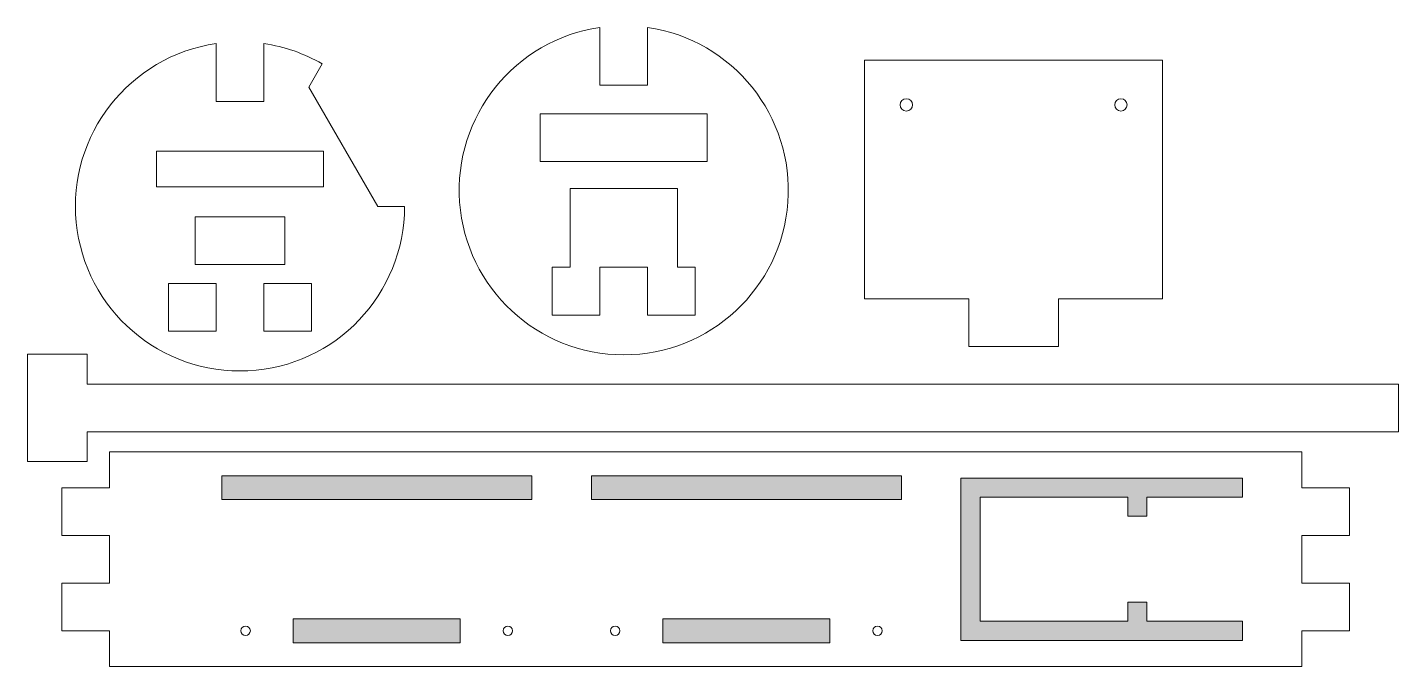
# Model space of a CAD drawing. Header units: inches. Extents: x -0.83 to 4.92, y -4.78 to -2.1.
import ezdxf

# ---------------------------------------------------------------- set-up
doc = ezdxf.new("R2010")
doc.units = ezdxf.units.IN
doc.header["$MEASUREMENT"] = 0

msp = doc.modelspace()

# ---------------------------------------------------------------- hatches: boundary and pattern name
h = msp.add_hatch(color=256)
h.set_gradient(color2=(0, 0, 0), tint=1)
h.paths.add_polyline_path([(1.2848, -3.981), (-0.0152, -3.981), (-0.0152, -4.081), (1.2848, -4.081)])
h.paths.add_polyline_path([(2.8348, -3.981), (1.5348, -3.981), (1.5348, -4.081), (2.8348, -4.081)])
h.paths.add_polyline_path([(3.1648, -4.071), (3.7848, -4.071), (3.7848, -4.151), (3.8648, -4.151), (3.8648, -4.071), (4.2648, -4.071), (4.2648, -3.991), (3.0848, -3.991), (3.0848, -4.671), (4.2648, -4.671), (4.2648, -4.591), (3.8648, -4.591), (3.8648, -4.511), (3.7848, -4.511), (3.7848, -4.591), (3.1648, -4.591)])
h.paths.add_polyline_path([(2.5348, -4.581), (1.8348, -4.581), (1.8348, -4.681), (2.5348, -4.681)])
h.paths.add_polyline_path([(0.9848, -4.581), (0.2848, -4.581), (0.2848, -4.681), (0.9848, -4.681)])

# ---------------------------------------------------------------- linework, layer by layer
at = {"color": 1, "linetype": 'Continuous', "lineweight": 0}
for p, q in [((1.5708, -2.1013), (1.5708, -2.344)), ((1.7708, -2.344), (1.7708, -2.1013)), ((-0.0385, -2.169), (-0.0385, -2.4117)), ((0.1615, -2.4117), (0.1615, -2.169)), ((2.6807, -2.2386), (3.9307, -2.2386)), ((2.6807, -2.2386), (2.6807, -3.2386)), ((3.9307, -2.2386), (3.9307, -3.2386)), ((0.4065, -2.2542), (0.3501, -2.3517)), ((0.3501, -2.3517), (0.6388, -2.8517)), ((1.5708, -2.344), (1.7708, -2.344)), ((-0.0385, -2.4117), (0.1615, -2.4117)), ((1.3208, -2.464), (1.3208, -2.664)), ((2.0208, -2.464), (1.3208, -2.464)), ((2.0208, -2.664), (2.0208, -2.464)), ((-0.2885, -2.6198), (-0.2885, -2.7698)), ((0.4115, -2.6198), (-0.2885, -2.6198)), ((0.4115, -2.7698), (0.4115, -2.6198)), ((1.3208, -2.664), (2.0208, -2.664)), ((-0.2885, -2.7698), (0.4115, -2.7698)), ((1.4458, -2.7771), (1.4458, -3.1071)), ((1.8958, -2.7771), (1.4458, -2.7771)), ((1.8958, -3.1071), (1.8958, -2.7771)), ((0.6388, -2.8517), (0.7515, -2.8517)), ((-0.126, -2.8948), (-0.126, -3.0948)), ((0.249, -2.8948), (-0.126, -2.8948)), ((0.249, -3.0948), (0.249, -2.8948)), ((-0.126, -3.0948), (0.249, -3.0948)), ((1.3708, -3.1071), (1.3708, -3.3071)), ((1.4458, -3.1071), (1.3708, -3.1071)), ((1.5708, -3.1071), (1.7708, -3.1071)), ((1.5708, -3.3071), (1.5708, -3.1071)), ((1.7708, -3.1071), (1.7708, -3.3071)), ((1.9708, -3.1071), (1.8958, -3.1071)), ((1.9708, -3.3071), (1.9708, -3.1071)), ((-0.2385, -3.1748), (-0.2385, -3.3748)), ((-0.0385, -3.1748), (-0.2385, -3.1748)), ((-0.0385, -3.3748), (-0.0385, -3.1748)), ((0.1615, -3.1748), (0.1615, -3.3748)), ((0.3615, -3.1748), (0.1615, -3.1748)), ((0.3615, -3.3748), (0.3615, -3.1748)), ((2.6807, -3.2386), (3.1182, -3.2386)), ((3.1182, -3.2386), (3.1182, -3.4386)), ((3.4932, -3.2386), (3.4932, -3.4386)), ((3.4932, -3.2386), (3.9307, -3.2386)), ((1.3708, -3.3071), (1.5708, -3.3071)), ((1.7708, -3.3071), (1.9708, -3.3071)), ((-0.2385, -3.3748), (-0.0385, -3.3748)), ((0.1615, -3.3748), (0.3615, -3.3748)), ((3.1182, -3.4386), (3.4932, -3.4386)), ((-0.58, -3.4716), (-0.83, -3.4716)), ((-0.83, -3.4716), (-0.83, -3.9216)), ((-0.58, -3.5966), (-0.58, -3.4716)), ((-0.58, -3.5966), (4.92, -3.5966)), ((4.92, -3.7966), (4.92, -3.5966)), ((-0.58, -3.9216), (-0.58, -3.7966)), ((-0.58, -3.7966), (4.92, -3.7966)), ((4.5148, -3.881), (-0.4852, -3.881)), ((-0.4852, -4.031), (-0.4852, -3.881)), ((4.5148, -4.031), (4.5148, -3.881)), ((-0.83, -3.9216), (-0.58, -3.9216)), ((-0.4852, -4.031), (-0.6852, -4.031)), ((-0.6852, -4.031), (-0.6852, -4.231)), ((4.5148, -4.031), (4.7148, -4.031)), ((4.7148, -4.031), (4.7148, -4.231)), ((-0.4852, -4.231), (-0.6852, -4.231)), ((-0.4852, -4.431), (-0.4852, -4.231)), ((4.5148, -4.431), (4.5148, -4.231)), ((4.5148, -4.231), (4.7148, -4.231)), ((-0.4852, -4.431), (-0.6852, -4.431)), ((-0.6852, -4.631), (-0.6852, -4.431)), ((4.5148, -4.431), (4.7148, -4.431)), ((4.7148, -4.631), (4.7148, -4.431)), ((-0.4852, -4.631), (-0.6852, -4.631)), ((-0.4852, -4.781), (-0.4852, -4.631)), ((4.5148, -4.781), (4.5148, -4.631)), ((4.5148, -4.631), (4.7148, -4.631)), ((4.5148, -4.781), (-0.4852, -4.781))]:
    msp.add_line(p, q, dxfattribs=at)
at = {"color": 5, "linetype": 'Continuous', "lineweight": 0}
for p, q in [((-0.0152, -3.981), (-0.0152, -4.081)), ((1.2848, -3.981), (-0.0152, -3.981)), ((1.2848, -4.081), (1.2848, -3.981)), ((1.5348, -3.981), (1.5348, -4.081)), ((2.8348, -3.981), (1.5348, -3.981)), ((2.8348, -4.081), (2.8348, -3.981)), ((4.2648, -3.991), (3.0848, -3.991)), ((3.0848, -3.991), (3.0848, -4.671)), ((4.2648, -4.071), (4.2648, -3.991)), ((-0.0152, -4.081), (1.2848, -4.081)), ((1.5348, -4.081), (2.8348, -4.081)), ((3.1648, -4.071), (3.7848, -4.071)), ((3.1648, -4.591), (3.1648, -4.071)), ((3.7848, -4.071), (3.7848, -4.151)), ((3.8648, -4.071), (4.2648, -4.071)), ((3.8648, -4.151), (3.8648, -4.071)), ((3.7848, -4.151), (3.8648, -4.151)), ((3.7848, -4.511), (3.7848, -4.591)), ((3.8648, -4.511), (3.7848, -4.511)), ((3.8648, -4.591), (3.8648, -4.511)), ((0.2848, -4.581), (0.2848, -4.681)), ((0.9848, -4.581), (0.2848, -4.581)), ((0.9848, -4.681), (0.9848, -4.581)), ((1.8348, -4.581), (1.8348, -4.681)), ((2.5348, -4.581), (1.8348, -4.581)), ((2.5348, -4.681), (2.5348, -4.581)), ((3.7848, -4.591), (3.1648, -4.591)), ((4.2648, -4.591), (3.8648, -4.591)), ((4.2648, -4.671), (4.2648, -4.591)), ((0.2848, -4.681), (0.9848, -4.681)), ((1.8348, -4.681), (2.5348, -4.681)), ((3.0848, -4.671), (4.2648, -4.671))]:
    msp.add_line(p, q, dxfattribs=at)
at = {"color": 1, "linetype": 'Continuous', "lineweight": 0}
for centre, radius in [((2.8557, -2.4261), 0.026), ((3.7557, -2.4261), 0.026), ((0.0848, -4.631), 0.02), ((1.1848, -4.631), 0.02), ((1.6348, -4.631), 0.02), ((2.7348, -4.631), 0.02)]:
    msp.add_circle(centre, radius, dxfattribs=at)
for centre, start, end in [((1.6708, -2.784), 98.33308, 81.66692), ((0.0615, -2.8517), 98.33308, 0), ((0.0615, -2.8517), 60, 81.66692)]:
    msp.add_arc(centre, 0.69, start, end, dxfattribs=at)

doc.saveas('drawing.dxf')
